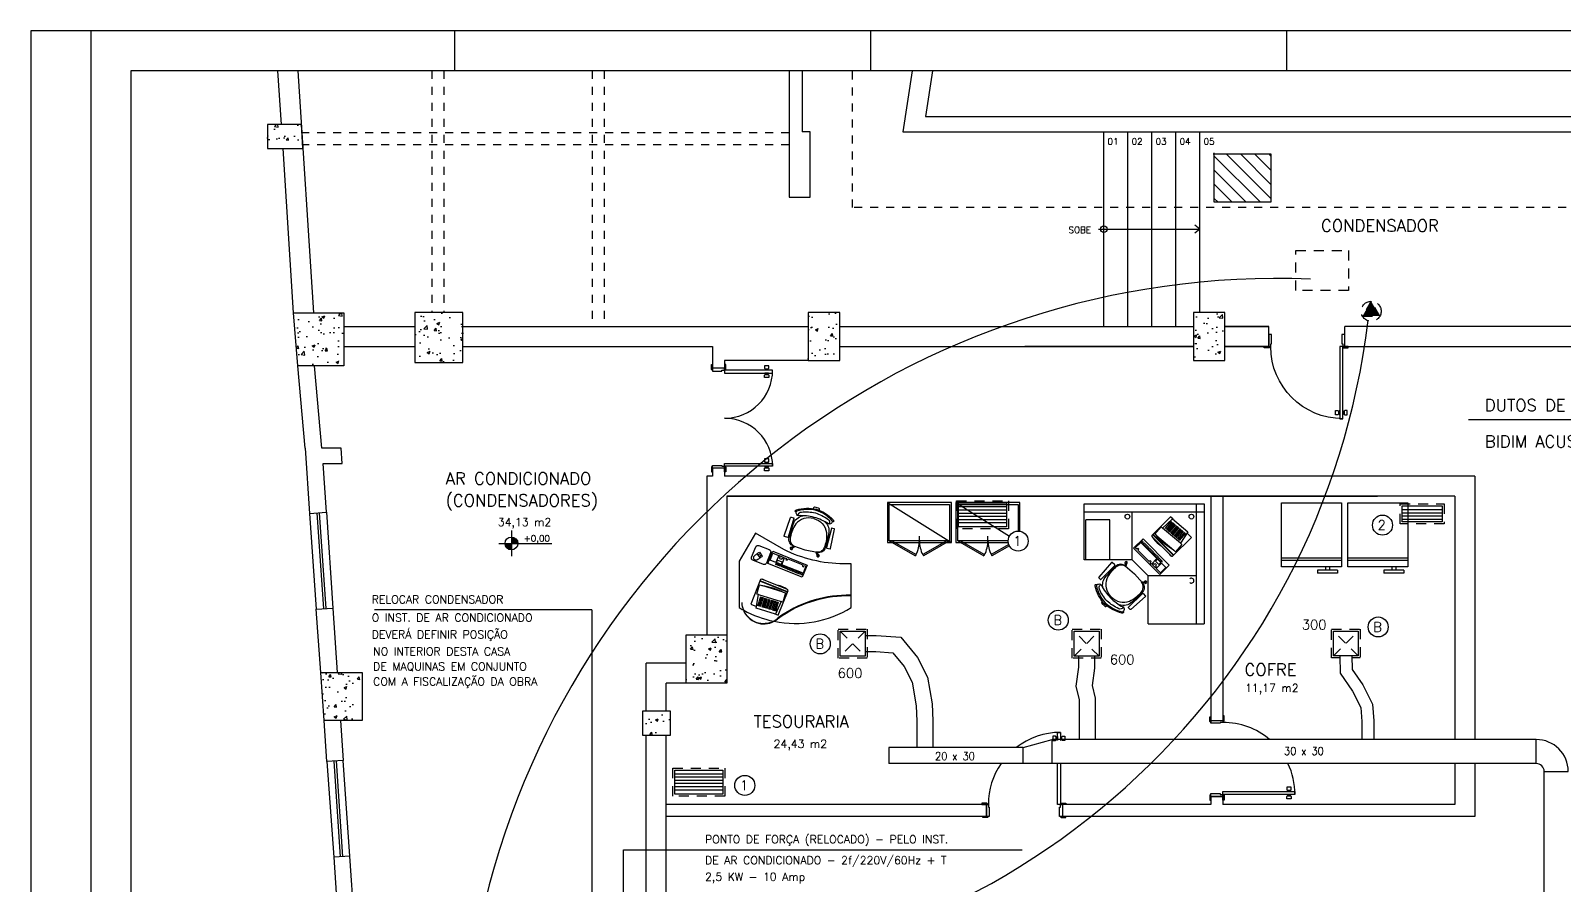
# Model space of a CAD drawing. Extents: x 372.3 to 443.5, y -41.5 to 0.6.
# Drawn here: x 372.33 to 391.5, y -10.09 to 0.59 of the extents above; entities that cross this region are included whole.
import ezdxf

# ---------------------------------------------------------------- set-up
doc = ezdxf.new("R2010")
doc.units = 0
doc.header["$MEASUREMENT"] = 0
doc.linetypes.add('HIDDEN2', pattern=[0.1875, 0.125, -0.0625])
doc.layers.get('0').update_dxf_attribs({"linetype": 'CONTINUOUS'})
for name, color, linetype in [('A1ALV50', 13, 'CONTINUOUS'), ('A1ALV70', 145, 'CONTINUOUS'), ('A1EQUIP', 4, 'CONTINUOUS'), ('A1MOBI', 253, 'CONTINUOUS'), ('A1PORTA', 40, 'CONTINUOUS'), ('A1PROJ20', 3, 'HIDDEN2'), ('A1VIDRO', 4, 'CONTINUOUS'), ('A1VISTA10', 10, 'CONTINUOUS'), ('A1VISTA20', 75, 'CONTINUOUS'), ('A2HACHU', 11, 'CONTINUOUS'), ('A2SIMBL', 30, 'CONTINUOUS'), ('A2TXT25', 4, 'CONTINUOUS'), ('A2TXT50', 13, 'CONTINUOUS'), ('AC-DIFUSORES', 2, 'CONTINUOUS'), ('AC-DUTOS', 14, 'CONTINUOUS'), ('AC-DUTOSMANTIDOS', 252, 'CONTINUOUS'), ('AC-EQUIPAMENTOS', 3, 'CONTINUOUS'), ('AC-TEXTO', 7, 'CONTINUOUS'), ('ACDUTOS', 14, 'CONTINUOUS'), ('S2MARGF', 4, 'CONTINUOUS'), ('S2MARGG', 9, 'CONTINUOUS')]:
    doc.layers.add(name, color=color, linetype=linetype)
doc.styles.add('ROMANS', font='ROMANS.SHX')
doc.styles.add('RSA02', font='romans', dxfattribs={"height": 0.1, "bigfont": 'acen'})
doc.styles.add('SIMPLEX-08', font='simplex.shx', dxfattribs={"height": 0.08})
doc.styles.add('SIMPLEX-10', font='simplex.shx', dxfattribs={"height": 0.1})
doc.styles.add('SIMPLEX-15', font='simplex.shx', dxfattribs={"height": 0.15})
pattern_1 = [(50, (387.43742, -23.28168), (0.35863, -0.031376), [0.0375, -0.4125]), (355, (387.43742, -23.28168), (-0.0693757, 0.376096), [0.03, -0.33]), (100.4514, (387.4673, -23.2843), (0.2892547, 0.34472), [0.03187, -0.350571]), (46.1842, (387.4374, -23.1817), (0.5336205, -0.0827595), [0.05625, -0.61875]), (96.6356, (387.4819, -23.1886), (0.467331, 0.487059), [0.047805, -0.525856]), (351.1842, (387.4374, -23.1817), (0.467331, 0.487059), [0.045, -0.495]), (21, (387.48742, -23.20668), (0.2984535, -0.2013094), [0.0375, -0.4125]), (326, (387.48742, -23.20668), (0.1216577, 0.362575), [0.03, -0.33]), (71.4514, (387.5123, -23.22346), (0.4201113, 0.1612652), [0.03187, -0.350571]), (37.5, (387.43742, -23.28168), (0.0060799, 0.1664469), [0, -0.326, 0, -0.335, 0, -0.33125]), (7.5, (387.43742, -23.28168), (0.1315348, 0.1972059), [0, -0.191, 0, -0.3185, 0, -0.12625]), (327.5, (387.32592, -23.28168), (0.2669112, -0.01127744), [0, -0.125, 0, -0.39, 0, -0.5175]), (317.5, (387.27592, -23.28168), (0.291593, 0.0500525), [0, -0.1625, 0, -0.259, 0, -0.3675])]

# ---------------------------------------------------------------- blocks, each defined once
blk = doc.blocks.new('COFRE')
for p, q in [((-0.8, 0.75), (-0.8, 0)), ((0, 0.75), (-0.8, 0.75)), ((0, 0), (0, 0.75)), ((-0.8, 0), (0, 0))]:
    blk.add_line(p, q)
at = {"layer": 'A1VISTA10'}
for p, q in [((-0.88, 0.7), (-0.88, 0.45)), ((-0.84, 0.7), (-0.88, 0.7)), ((-0.84, 0.7), (-0.84, 0.45)), ((-0.8, 0.6), (-0.84, 0.6)), ((-0.72, 0.75), (-0.72, 0)), ((-0.69, 0.75), (-0.69, 0)), ((-0.84, 0.45), (-0.88, 0.45)), ((-0.8, 0.55), (-0.84, 0.55))]:
    blk.add_line(p, q, dxfattribs=at)
blk = doc.blocks.new('PORTA-90-SEM-ALIZAR')
for points in [[(0, 0), (-0.035, 0), (-0.035, 0.9), (0, 0.9)], [(-0.925, 0), (-0.9, 0), (-0.9, -0.035), (-0.89, -0.035), (-0.89, -0.15), (-0.925, -0.15)], [(-0.01, -0.15), (-0.01, -0.035), (0, -0.035), (0, 0), (0.025, 0), (0.025, -0.15)]]:
    blk.add_lwpolyline(points, close=True)
at = {"layer": 'A1VISTA10'}
for points in [[(-0.064, 0.798, 0.414214), (-0.053, 0.809), (-0.053, 0.842, 0.414214), (-0.064, 0.853), (-0.092, 0.853), (-0.092, 0.798)], [(-0.035, 0.849), (-0.035, 0.802), (-0.039, 0.802, -0.414214), (-0.044, 0.807), (-0.044, 0.844, -0.414214), (-0.039, 0.849)], [(0, 0.849), (0, 0.802), (0.004, 0.802, 0.414214), (0.009, 0.807), (0.009, 0.844, 0.414214), (0.004, 0.849)], [(0.029, 0.798, -0.414214), (0.018, 0.809), (0.018, 0.842, -0.414214), (0.029, 0.853), (0.057, 0.853), (0.057, 0.798)], [(-0.98, 0.015), (-0.98, 0), (-0.91, 0, 0.414214), (-0.925, 0.015)], [(0, 0, -0.414214), (0.015, 0.015), (0.07, 0.015), (0.07, 0)]]:
    blk.add_lwpolyline(points, format="xyb", close=True, dxfattribs=at)
for points in [[(-0.053, 0.833), (-0.044, 0.833), (-0.044, 0.818), (-0.053, 0.818)], [(0.018, 0.833), (0.009, 0.833), (0.009, 0.818), (0.018, 0.818)]]:
    blk.add_lwpolyline(points, close=True, dxfattribs=at)
blk.add_arc((0, 0), 0.9, 90, 180, dxfattribs=at)
blk = doc.blocks.new('PORTA-MADEIRA-120')
for points in [[(-0.6, 0), (-0.565, 0), (-0.565, 0.6), (-0.6, 0.6)], [(0.6, 0), (0.565, 0), (0.565, 0.6), (0.6, 0.6)], [(-0.59, -0.15), (-0.59, -0.035), (-0.6, -0.035), (-0.6, 0), (-0.625, 0), (-0.625, -0.15)], [(0.59, -0.15), (0.59, -0.035), (0.6, -0.035), (0.6, 0), (0.625, 0), (0.625, -0.15)]]:
    blk.add_lwpolyline(points, close=True)
at = {"layer": 'A1VISTA10'}
for points in [[(-0.629, 0.498, 0.414214), (-0.618, 0.509), (-0.618, 0.542, 0.414214), (-0.629, 0.553), (-0.657, 0.553), (-0.657, 0.498)], [(-0.6, 0.549), (-0.6, 0.502), (-0.604, 0.502, -0.414214), (-0.609, 0.507), (-0.609, 0.544, -0.414214), (-0.604, 0.549)], [(-0.565, 0.549), (-0.565, 0.502), (-0.561, 0.502, 0.414214), (-0.556, 0.507), (-0.556, 0.544, 0.414214), (-0.561, 0.549)], [(-0.536, 0.498, -0.414214), (-0.547, 0.509), (-0.547, 0.542, -0.414214), (-0.536, 0.553), (-0.508, 0.553), (-0.508, 0.498)], [(0.536, 0.498, 0.414214), (0.547, 0.509), (0.547, 0.542, 0.414214), (0.536, 0.553), (0.508, 0.553), (0.508, 0.498)], [(0.565, 0.549), (0.565, 0.502), (0.561, 0.502, -0.414214), (0.556, 0.507), (0.556, 0.544, -0.414214), (0.561, 0.549)], [(0.6, 0.549), (0.6, 0.502), (0.604, 0.502, 0.414214), (0.609, 0.507), (0.609, 0.544, 0.414214), (0.604, 0.549)], [(0.629, 0.498, -0.414214), (0.618, 0.509), (0.618, 0.542, -0.414214), (0.629, 0.553), (0.657, 0.553), (0.657, 0.498)], [(-0.6, 0, 0.414214), (-0.615, 0.015), (-0.67, 0.015), (-0.67, 0)], [(0.6, 0, -0.414214), (0.615, 0.015), (0.67, 0.015), (0.67, 0)], [(-0.6, -0.15, -0.414214), (-0.615, -0.165), (-0.67, -0.165), (-0.67, -0.15)], [(0.6, -0.15, 0.414214), (0.615, -0.165), (0.67, -0.165), (0.67, -0.15)]]:
    blk.add_lwpolyline(points, format="xyb", close=True, dxfattribs=at)
for points in [[(-0.618, 0.533), (-0.609, 0.533), (-0.609, 0.518), (-0.618, 0.518)], [(-0.547, 0.533), (-0.556, 0.533), (-0.556, 0.518), (-0.547, 0.518)], [(0.547, 0.533), (0.556, 0.533), (0.556, 0.518), (0.547, 0.518)], [(0.618, 0.533), (0.609, 0.533), (0.609, 0.518), (0.618, 0.518)]]:
    blk.add_lwpolyline(points, close=True, dxfattribs=at)
for centre, start, end in [((-0.6, 0), 0, 90), ((0.6, 0), 90, 180)]:
    blk.add_arc(centre, 0.6, start, end, dxfattribs=at)
blk = doc.blocks.new('DIF12X12_2004')
at = {"layer": 'AC-DIFUSORES', "color": 253, "linetype": 'HIDDEN2'}
blk.add_lwpolyline([(-0.15, 0.15), (0.211, 0.15), (0.211, -0.211), (-0.15, -0.211)], close=True, dxfattribs=at)
for points in [[(0.186, 0.125), (-0.125, -0.186)], [(-0.125, 0.125), (0.186, -0.186)]]:
    blk.add_lwpolyline(points, dxfattribs=at)
at = {"layer": 'AC-DIFUSORES'}
blk.add_lwpolyline([(-0.125, 0.125), (0.186, 0.125), (0.186, -0.186), (-0.125, -0.186)], close=True, dxfattribs=at)

msp = doc.modelspace()

# ---------------------------------------------------------------- hatches: boundary and pattern name
at = {"layer": 'A2HACHU'}
h = msp.add_hatch(dxfattribs=at)
h.set_pattern_fill('AR-CONC,_O', color=256, scale=0.05, double=1)
h.set_pattern_definition(pattern_1)
h.paths.add_polyline_path([(375.289, -0.585), (375.289, -0.886), (375.731, -0.886), (375.714, -0.585)])
h = msp.add_hatch(dxfattribs=at)
h.set_pattern_fill('AR-CONC,_O', color=256, scale=0.05, double=1)
h.set_pattern_definition(pattern_1)
h.paths.add_polyline_path([(375.671, -3.6), (376.244, -3.6), (376.244, -2.937), (375.616, -2.937)])
h = msp.add_hatch(dxfattribs=at)
h.set_pattern_fill('AR-CONC,_O', color=256, scale=0.05, double=1)
h.set_pattern_definition(pattern_1)
h.paths.add_polyline_path([(377.134, -3.56), (377.734, -3.56), (377.734, -2.935), (377.134, -2.935)])
h = msp.add_hatch(dxfattribs=at)
h.set_pattern_fill('AR-CONC,_O', color=256, scale=0.05, double=1)
h.set_pattern_definition(pattern_1)
h.paths.add_polyline_path([(382.444, -2.935), (382.047, -2.935), (382.047, -3.531), (382.444, -3.531)])
h = msp.add_hatch(dxfattribs=at)
h.set_pattern_fill('AR-CONC,_O', color=256, scale=0.05, double=1)
h.set_pattern_definition(pattern_1)
h.paths.add_polyline_path([(386.864, -3.535), (387.254, -3.535), (387.254, -2.935), (386.864, -2.935)])
h = msp.add_hatch(dxfattribs=at)
h.set_pattern_fill('AR-CONC,_O', color=256, scale=0.05, double=1)
h.set_pattern_definition(pattern_1)
h.paths.add_polyline_path([(381.032, -7.563), (381.032, -6.963), (380.525, -6.963), (380.525, -7.563)])
h = msp.add_hatch(dxfattribs=at)
h.set_pattern_fill('AR-CONC,_O', color=256, scale=0.05, double=1)
h.set_pattern_definition(pattern_1)
h.paths.add_polyline_path([(376.476, -7.43), (375.956, -7.43), (375.998, -8.03), (376.476, -8.03)])
h = msp.add_hatch(dxfattribs=at)
h.set_pattern_fill('AR-CONC,_O', color=256, scale=0.05, double=1)
h.set_pattern_definition(pattern_1)
h.paths.add_polyline_path([(379.977, -8.213), (380.327, -8.213), (380.327, -7.913), (379.977, -7.913)])
at = {"layer": 'AC-TEXTO', "ltscale": 0.2}
h = msp.add_hatch(dxfattribs=at)
h.set_pattern_fill('ANSI31', color=256, angle=90, style=0)
h.set_pattern_definition([(135, (371.33096, -42.4618), (-0.08838835, -0.08838835), [])])
h.paths.add_polyline_path([(387.832, -0.952), (387.123, -0.952), (387.123, -1.556), (387.832, -1.556)])
at = {"layer": 'AC-TEXTO', "linetype": 'HIDDEN2'}
msp.add_hatch(color=252, dxfattribs=at).paths.add_polyline_path([(388.976, -2.978), (389.192, -2.978), (389.084, -2.793)])

# ---------------------------------------------------------------- linework, layer by layer
at = {"layer": 'A1ALV50', "ltscale": 0.2}
for p, q in [((375.465, -0.585), (375.422, 0.088)), ((375.67, 0.088), (375.866, -2.937)), ((381.811, 0.088), (381.811, -1.494)), ((381.972, 0.088), (381.972, -0.675)), ((383.349, 0.088), (383.232, -0.675)), ((383.601, 0.088), (383.514, -0.485)), ((383.514, -0.485), (430.502, -0.485)), ((382.072, -0.675), (381.972, -0.675)), ((382.072, -1.494), (382.072, -0.675)), ((383.232, -0.675), (420.693, -0.675)), ((375.616, -2.937), (375.485, -0.886)), ((381.811, -1.494), (382.072, -1.494)), ((376.244, -3.11), (377.134, -3.11)), ((377.734, -3.11), (382.044, -3.11)), ((382.444, -3.11), (386.864, -3.11)), ((384.755, -3.11), (386.864, -3.11)), ((387.254, -3.11), (387.804, -3.11)), ((387.804, -3.36), (387.804, -3.11)), ((391.802, -3.11), (388.754, -3.11)), ((388.754, -3.36), (388.754, -3.11)), ((376.244, -3.36), (377.134, -3.36)), ((377.734, -3.36), (380.854, -3.36)), ((380.854, -3.36), (380.854, -3.63)), ((382.444, -3.36), (386.864, -3.36)), ((386.864, -3.36), (384.755, -3.36)), ((387.804, -3.36), (387.254, -3.36)), ((388.754, -3.36), (391.802, -3.36)), ((375.76, -4.63), (375.671, -3.6)), ((375.969, -4.63), (375.879, -3.6)), ((381.004, -3.63), (380.854, -3.63)), ((382.047, -3.531), (381.004, -3.531)), ((381.004, -3.531), (381.004, -3.63)), ((375.76, -4.63), (375.817, -5.445)), ((376.21, -4.63), (375.969, -4.63)), ((376.223, -4.82), (376.21, -4.63)), ((376.028, -5.43), (375.985, -4.82)), ((375.985, -4.82), (376.223, -4.82)), ((380.782, -4.98), (380.782, -6.963)), ((380.854, -4.98), (380.782, -4.98)), ((381.004, -4.88), (380.854, -4.88)), ((380.854, -4.88), (380.854, -4.98)), ((381.004, -4.88), (381.004, -4.98)), ((390.382, -4.98), (381.004, -4.98)), ((390.382, -4.98), (390.382, -8.269)), ((381.032, -5.23), (389.162, -5.23)), ((381.032, -5.23), (381.032, -6.963)), ((389.162, -5.23), (381.032, -5.23)), ((390.132, -5.23), (381.032, -5.23)), ((387.082, -5.23), (387.082, -6.99)), ((387.232, -5.23), (387.232, -6.995)), ((390.132, -5.23), (390.132, -8.269)), ((375.817, -5.445), (376.028, -5.43)), ((375.901, -6.642), (376.109, -6.628)), ((375.956, -7.43), (375.901, -6.642)), ((376.109, -6.628), (376.163, -7.43)), ((387.082, -6.99), (387.082, -8.03)), ((387.232, -6.995), (387.232, -8.03)), ((380.025, -7.913), (380.025, -7.313)), ((380.525, -7.313), (380.025, -7.313)), ((380.275, -7.913), (380.275, -7.563)), ((380.525, -7.563), (380.275, -7.563)), ((376.034, -8.544), (375.998, -8.03)), ((376.204, -8.03), (376.238, -8.53)), ((387.082, -8.03), (387.232, -8.03)), ((380.025, -11.223), (380.025, -8.213)), ((380.275, -11.53), (380.275, -8.213)), ((376.238, -8.53), (376.034, -8.544)), ((390.132, -8.569), (390.132, -9.08)), ((390.382, -8.569), (390.382, -9.23)), ((387.082, -8.98), (387.082, -9.08)), ((387.082, -8.98), (387.232, -8.98)), ((387.232, -8.98), (387.232, -9.08)), ((384.275, -9.08), (380.275, -9.08)), ((384.275, -9.08), (384.275, -9.23)), ((385.225, -9.08), (385.225, -9.23)), ((386.816, -9.08), (385.225, -9.08)), ((387.082, -9.08), (386.816, -9.08)), ((390.132, -9.08), (387.232, -9.08)), ((384.275, -9.23), (380.275, -9.23)), ((386.816, -9.23), (385.225, -9.23)), ((390.382, -9.23), (386.816, -9.23)), ((376.322, -9.727), (376.118, -9.741)), ((376.118, -9.741), (376.335, -12.83)), ((376.443, -11.53), (376.32, -9.727))]:
    msp.add_line(p, q, dxfattribs=at)
msp.add_lwpolyline([(387.254, -3.36), (387.804, -3.36), (387.804, -3.11), (387.254, -3.11)], dxfattribs=at)
at = {"layer": 'A1ALV70'}
for points in [[(375.289, -0.886), (375.731, -0.886), (375.714, -0.585), (375.289, -0.585)], [(376.244, -3.6), (375.671, -3.6), (375.616, -2.937), (376.244, -2.937)], [(377.734, -2.935), (377.134, -2.935), (377.134, -3.56), (377.734, -3.56)], [(382.444, -2.935), (382.047, -2.935), (382.047, -3.531), (382.444, -3.531)], [(387.254, -2.935), (386.864, -2.935), (386.864, -3.535), (387.254, -3.535)], [(381.032, -7.563), (380.525, -7.563), (380.525, -6.963), (381.032, -6.963)], [(375.998, -8.03), (375.956, -7.43), (376.476, -7.43), (376.476, -8.03)], [(379.977, -8.213), (380.327, -8.213), (380.327, -7.913), (379.977, -7.913)]]:
    msp.add_lwpolyline(points, close=True, dxfattribs=at)
at = {"layer": 'A1MOBI'}
for p, q in [((383.038, -5.309), (383.838, -5.809)), ((383.895, -5.309), (384.565, -5.728)), ((385.498, -5.324), (386.998, -5.324)), ((385.498, -6.024), (385.498, -5.324)), ((386.898, -5.324), (386.898, -6.824)), ((386.998, -5.324), (386.998, -6.824)), ((385.498, -5.424), (386.998, -5.424)), ((385.818, -5.524), (385.518, -5.524)), ((385.518, -6.024), (385.518, -5.524)), ((385.818, -6.024), (385.818, -5.524)), ((386.098, -6.024), (386.098, -5.424)), ((386.511, -5.633), (386.59, -5.54)), ((386.525, -5.645), (386.603, -5.552)), ((381.836, -5.665), (381.822, -5.661)), ((381.846, -5.634), (381.831, -5.63)), ((383.438, -5.809), (383.438, -5.729)), ((384.295, -5.809), (384.295, -5.729)), ((386.353, -5.708), (386.614, -5.969)), ((386.356, -5.704), (386.617, -5.965)), ((386.539, -5.657), (386.617, -5.563)), ((386.553, -5.668), (386.631, -5.575)), ((386.566, -5.68), (386.645, -5.586)), ((386.58, -5.691), (386.659, -5.598)), ((386.594, -5.703), (386.672, -5.609)), ((386.607, -5.714), (386.686, -5.621)), ((386.621, -5.726), (386.7, -5.632)), ((386.635, -5.737), (386.713, -5.644)), ((386.649, -5.749), (386.727, -5.655)), ((386.663, -5.76), (386.741, -5.667)), ((386.676, -5.772), (386.755, -5.679)), ((386.69, -5.784), (386.769, -5.69)), ((381.843, -5.866), (381.824, -5.88)), ((381.854, -5.882), (381.835, -5.895)), ((382.282, -5.786), (382.297, -5.79)), ((382.29, -5.755), (382.305, -5.759)), ((383.062, -5.785), (383.388, -5.973)), ((383.094, -5.785), (383.396, -5.959)), ((383.782, -5.785), (383.48, -5.959)), ((383.814, -5.785), (383.488, -5.973)), ((383.919, -5.785), (384.244, -5.973)), ((383.951, -5.785), (384.252, -5.959)), ((384.556, -5.833), (384.337, -5.959)), ((384.563, -5.847), (384.345, -5.973)), ((381.45, -5.998), (381.412, -5.946)), ((381.425, -5.963), (381.452, -5.944)), ((381.437, -5.981), (381.464, -5.961)), ((382.157, -5.964), (382.167, -5.985)), ((382.174, -5.956), (382.184, -5.978)), ((383.396, -5.959), (383.388, -5.973)), ((383.48, -5.959), (383.488, -5.973)), ((384.252, -5.959), (384.244, -5.973)), ((384.337, -5.959), (384.345, -5.973)), ((386.098, -6.024), (385.498, -6.024)), ((386.011, -6.07), (386.013, -6.047)), ((386.03, -6.072), (386.032, -6.049)), ((386.298, -6.224), (386.098, -6.024)), ((381.789, -6.426), (381.446, -6.29)), ((381.791, -6.422), (381.448, -6.285)), ((385.811, -6.187), (385.8, -6.176)), ((385.833, -6.164), (385.822, -6.153)), ((386.251, -6.295), (386.275, -6.293)), ((386.253, -6.313), (386.276, -6.311)), ((386.298, -6.824), (386.298, -6.224)), ((386.816, -6.224), (386.298, -6.224)), ((386.898, -6.224), (386.816, -6.224)), ((381.451, -6.485), (381.416, -6.602)), ((381.468, -6.491), (381.433, -6.607)), ((381.486, -6.496), (381.45, -6.613)), ((381.503, -6.501), (381.468, -6.618)), ((381.52, -6.506), (381.485, -6.623)), ((381.537, -6.511), (381.502, -6.628)), ((381.555, -6.517), (381.519, -6.633)), ((386.135, -6.513), (386.146, -6.524)), ((386.159, -6.492), (386.169, -6.502)), ((381.571, -6.522), (381.536, -6.638)), ((381.589, -6.527), (381.553, -6.644)), ((381.606, -6.532), (381.571, -6.649)), ((381.623, -6.537), (381.588, -6.654)), ((381.64, -6.542), (381.605, -6.659)), ((381.658, -6.548), (381.622, -6.664)), ((381.675, -6.553), (381.64, -6.67)), ((386.298, -6.824), (386.816, -6.824)), ((386.816, -6.824), (386.898, -6.824)), ((386.898, -6.824), (386.998, -6.824))]:
    msp.add_line(p, q, dxfattribs=at)
for points in [[(382.188, -5.403), (382.189, -5.399, 0.414214), (382.179, -5.38), (382.132, -5.367, 0.414214), (382.113, -5.378), (382.112, -5.382)], [(382.255, -5.547, -0.290935), (382.303, -5.702), (382.263, -5.869, -0.412043), (382.16, -5.933), (382.011, -5.904), (381.867, -5.853, -0.412043), (381.811, -5.746), (381.862, -5.582, -0.290935), (381.981, -5.473)], [(382.118, -5.509, 0.299563), (381.892, -5.576, 0.095783), (381.826, -5.737, 0.39882), (381.881, -5.856)], [(382.351, -5.544, 0.054815), (382.351, -5.541, 0.122717), (382.348, -5.535, 0.130999), (382.146, -5.406, 0.130999), (381.907, -5.415, 0.122717), (381.902, -5.419, 0.054815), (381.9, -5.421)], [(381.922, -5.467, -0.405482), (381.963, -5.427, -0.077014), (382.138, -5.437, -0.077014), (382.294, -5.517, -0.405482), (382.309, -5.572)], [(382.118, -5.509, -0.297383), (382.278, -5.682, -0.101827), (382.255, -5.854, -0.39882), (382.147, -5.929)], [(381.623, -6.792, 0.189731), (382.587, -6.621), (382.587, -6.073), (382.492, -6.073, -0.115714), (381.743, -5.896), (381.388, -5.691), (381.187, -6.039), (381.187, -6.621, 0.010935), (381.238, -6.65, 0.010935)], [(381.884, -5.858), (381.862, -5.874), (381.861, -5.872, 0.447214), (381.855, -5.863), (381.853, -5.861), (381.866, -5.852)], [(382.143, -5.929), (382.154, -5.953), (382.156, -5.953, -0.447214), (382.166, -5.948), (382.168, -5.947), (382.161, -5.933)], [(385.737, -6.384, -0.290935), (385.773, -6.227), (385.891, -6.102, -0.412043), (386.011, -6.098), (386.127, -6.197), (386.225, -6.313, -0.412043), (386.221, -6.433), (386.095, -6.551, -0.290935), (385.937, -6.586)], [(385.836, -6.486, -0.297383), (385.784, -6.257, -0.101827), (385.89, -6.119, -0.39882), (386.021, -6.108)], [(386.024, -6.11), (386.027, -6.083), (386.025, -6.083, -0.447214), (386.014, -6.082), (386.012, -6.081), (386.01, -6.097)], [(385.836, -6.486, 0.299563), (386.066, -6.54, 0.095783), (386.204, -6.435, 0.39882), (386.215, -6.303)], [(386.213, -6.3), (386.241, -6.298), (386.241, -6.3, 0.447214), (386.242, -6.311), (386.242, -6.313), (386.226, -6.314)], [(385.652, -6.34, 0.054815), (385.651, -6.342, 0.122717), (385.65, -6.349, 0.130999), (385.761, -6.561, 0.130999), (385.973, -6.673, 0.122717), (385.979, -6.672, 0.054815), (385.981, -6.671)], [(385.985, -6.62, -0.405482), (385.93, -6.634, -0.077014), (385.784, -6.539, -0.077014), (385.688, -6.392, -0.405482), (385.703, -6.336)], [(381.242, -6.653, 0.075445), (381.619, -6.791)], [(385.723, -6.543), (385.72, -6.546, 0.414214), (385.72, -6.568), (385.754, -6.602, 0.414214), (385.775, -6.602), (385.779, -6.599)]]:
    msp.add_lwpolyline(points, format="xyb", dxfattribs=at)
for points in [[(383.038, -5.809), (383.838, -5.809), (383.838, -5.309), (383.038, -5.309)], [(383.814, -5.785), (383.062, -5.785), (383.062, -5.333), (383.814, -5.333)], [(381.544, -6.07), (381.605, -5.917), (382.036, -6.089), (381.975, -6.242)], [(381.68, -5.968), (381.645, -6.056), (381.572, -6.027), (381.607, -5.939)], [(386.561, -6.091), (386.444, -6.208), (386.116, -5.88), (386.233, -5.763)], [(386.167, -5.903), (386.179, -5.891), (386.167, -5.879), (386.155, -5.891), (386.137, -5.873), (386.204, -5.806), (386.407, -6.009), (386.34, -6.076), (386.323, -6.058), (386.335, -6.046), (386.323, -6.034), (386.311, -6.046)], [(386.222, -5.812), (386.21, -5.8), (386.222, -5.788), (386.234, -5.8)], [(386.234, -5.824), (386.246, -5.812), (386.301, -5.867), (386.289, -5.879)], [(386.296, -5.886), (386.308, -5.874), (386.363, -5.929), (386.351, -5.941)], [(386.358, -5.948), (386.37, -5.936), (386.425, -5.991), (386.413, -6.003)], [(381.706, -6.089), (381.7, -6.105), (381.644, -6.083), (381.65, -6.067)], [(381.722, -6.05), (381.709, -6.082), (381.653, -6.059), (381.666, -6.028)], [(381.744, -5.993), (381.737, -6.011), (381.719, -6.004), (381.713, -6.019), (381.693, -6.012), (381.7, -5.996), (381.682, -5.989), (381.689, -5.971)], [(381.787, -6.121), (381.781, -6.137), (381.709, -6.108), (381.715, -6.093)], [(381.981, -6.088), (381.974, -6.103), (381.99, -6.11), (381.997, -6.094), (382.02, -6.103), (381.985, -6.191), (381.718, -6.085), (381.753, -5.997), (381.776, -6.006), (381.77, -6.022), (381.786, -6.028), (381.792, -6.012)], [(381.869, -6.154), (381.862, -6.17), (381.79, -6.141), (381.796, -6.125)], [(386.347, -6.083), (386.36, -6.069), (386.374, -6.083), (386.386, -6.071), (386.401, -6.086), (386.389, -6.098), (386.403, -6.112), (386.389, -6.125)], [(386.39, -6.039), (386.414, -6.015), (386.457, -6.058), (386.432, -6.082)], [(386.396, -6.132), (386.463, -6.065), (386.518, -6.12), (386.451, -6.187)], [(386.42, -6.01), (386.432, -5.998), (386.474, -6.04), (386.462, -6.052)], [(381.95, -6.186), (381.944, -6.202), (381.871, -6.173), (381.878, -6.157)], [(381.966, -6.193), (381.982, -6.199), (381.975, -6.215), (381.959, -6.208)]]:
    msp.add_lwpolyline(points, close=True, dxfattribs=at)
for points in [[(384.695, -5.666), (384.695, -5.309), (383.895, -5.309), (383.895, -5.809), (384.55, -5.809)], [(384.548, -5.785), (383.919, -5.785), (383.919, -5.333), (384.671, -5.333), (384.671, -5.664)], [(386.608, -5.517), (386.576, -5.485), (386.342, -5.719), (386.342, -5.733), (386.589, -5.98), (386.603, -5.98), (386.837, -5.746), (386.783, -5.692)], [(386.404, -5.725), (386.618, -5.904)], [(386.701, -5.817), (386.476, -5.628)], [(386.565, -5.956), (386.562, -5.959), (386.58, -5.977), (386.583, -5.974)], [(381.631, -6.698), (381.674, -6.715), (381.797, -6.408), (381.791, -6.395), (381.467, -6.265), (381.454, -6.271), (381.331, -6.578), (381.402, -6.606)], [(381.498, -6.278), (381.5, -6.274), (381.476, -6.264), (381.474, -6.268)], [(381.428, -6.459), (381.709, -6.544)], [(381.737, -6.426), (381.47, -6.346)]]:
    msp.add_lwpolyline(points, dxfattribs=at)
for points in [[(381.752, -5.732, -0.414214), (381.748, -5.725), (381.829, -5.493, -0.414214), (381.835, -5.489), (381.863, -5.497, -0.414214), (381.867, -5.503), (381.8, -5.739, -0.414214), (381.793, -5.743)], [(382.151, -5.391, -0.132145), (382.361, -5.525, -0.124165), (382.367, -5.538, -1.038498), (382.351, -5.544, -0.208847), (382.328, -5.574, -0.264841), (382.301, -5.574, 0.070376), (382.123, -5.493, 0.070376), (381.928, -5.472, -0.264841), (381.905, -5.459, -0.208847), (381.9, -5.421, -1.038498), (381.89, -5.408, -0.124165), (381.901, -5.4, -0.132145)], [(386.618, -5.904, -0.09377), (386.404, -5.725), (386.381, -5.705), (386.458, -5.613), (386.476, -5.628), (386.601, -5.511), (386.795, -5.674), (386.701, -5.817), (386.719, -5.831), (386.641, -5.924)], [(382.322, -5.887, 0.414214), (382.328, -5.883), (382.376, -5.642, 0.414214), (382.372, -5.636), (382.344, -5.628, 0.414214), (382.338, -5.632), (382.276, -5.869, 0.414214), (382.28, -5.876)], [(381.488, -6.082), (381.358, -6.03, -0.414214), (381.341, -5.991), (381.393, -5.861, -0.414214), (381.432, -5.845), (381.562, -5.896, -0.414214), (381.579, -5.935), (381.527, -6.065, -0.414214)], [(381.407, -6.026, -0.092672), (381.394, -6.028, -0.102508), (381.381, -6.024, -0.109899), (381.371, -6.015, -0.109899), (381.366, -6.004, -0.102508), (381.367, -5.99, -0.092672), (381.372, -5.978, -0.027602), (381.408, -5.948, -0.021345), (381.438, -5.929, -0.074902), (381.475, -5.979, -0.021345), (381.446, -6.001, -0.027602)], [(385.849, -6.057, 0.414214), (385.841, -6.057), (385.68, -6.242, 0.414214), (385.68, -6.25), (385.7, -6.27, 0.414214), (385.707, -6.27), (385.879, -6.095, 0.414214), (385.879, -6.088)], [(385.749, -6.572, -0.132145), (385.634, -6.351, -0.124165), (385.636, -6.337, -1.038498), (385.652, -6.34, -0.208847), (385.688, -6.325, -0.264841), (385.711, -6.338, 0.070376), (385.825, -6.498, 0.070376), (385.983, -6.613, -0.264841), (385.997, -6.636, -0.208847), (385.981, -6.671, -1.038498), (385.985, -6.687, -0.124165), (385.97, -6.689, -0.132145)], [(381.47, -6.346, -0.09377), (381.737, -6.426), (381.766, -6.435), (381.732, -6.551), (381.709, -6.544), (381.641, -6.701), (381.398, -6.628), (381.428, -6.459), (381.406, -6.453), (381.441, -6.337)], [(381.673, -6.747), (381.665, -6.754), (381.669, -6.758), (381.677, -6.751, -0.152369), (382.522, -6.471), (382.587, -6.471), (382.587, -6.371), (382.582, -6.371), (382.582, -6.466), (382.522, -6.466, 0.152418)], [(386.265, -6.476, -0.414214), (386.265, -6.483), (386.079, -6.644, -0.414214), (386.072, -6.644), (386.052, -6.624, -0.414214), (386.052, -6.616), (386.227, -6.445, -0.414214), (386.235, -6.445)], [(381.623, -6.792, 0.061905), (381.679, -6.753), (381.677, -6.751, -0.065281), (381.619, -6.791, -0.440786), (381.242, -6.653, -0.087098), (381.222, -6.561), (381.219, -6.561, 0.083712), (381.238, -6.65, 0.448839)]]:
    msp.add_lwpolyline(points, format="xyb", close=True, dxfattribs=at)
for centre, radius in [((386.038, -5.484), 0.03), ((386.838, -5.484), 0.03), ((381.854, -5.87), 0.005), ((382.163, -5.954), 0.005), ((386.02, -6.078), 0.005), ((386.245, -6.305), 0.005)]:
    msp.add_circle(centre, radius, dxfattribs=at)
for centre, radius, start, end in [((386.727, -5.464), 0.47, 214.8843, 235.1157), ((381.839, -5.881), 0.015, 47.4809, 23.3012), ((383.059, -5.785), 0.379, 332.6479, 0), ((383.817, -5.785), 0.379, 180, 207.3521), ((383.916, -5.785), 0.379, 332.6479, 0), ((384.674, -5.785), 0.379, 180, 207.3521), ((382.171, -5.971), 0.015, 126.2284, 102.0487), ((386.022, -6.06), 0.015, 276.3132, 252.1335), ((386.264, -6.303), 0.015, 197.5657, 173.386), ((386.838, -6.284), 0.03, 223.2875, 136.7125), ((381.543, -6.794), 0.47, 58.1403, 78.3716)]:
    msp.add_arc(centre, radius, start, end, dxfattribs=at)
at = {"layer": 'A1PORTA'}
for points in [[(387.232, -8.03), (387.232, -8.055), (387.197, -8.055), (387.197, -8.065), (387.082, -8.065), (387.082, -8.03)], [(387.082, -8.945), (387.197, -8.945), (387.197, -8.955), (387.232, -8.955), (387.232, -8.98), (387.082, -8.98)], [(387.232, -8.955), (387.232, -8.92), (388.132, -8.92), (388.132, -8.955)], [(384.275, -9.08), (384.3, -9.08), (384.3, -9.115), (384.31, -9.115), (384.31, -9.23), (384.275, -9.23)], [(385.19, -9.23), (385.19, -9.115), (385.2, -9.115), (385.2, -9.08), (385.225, -9.08), (385.225, -9.23)]]:
    msp.add_lwpolyline(points, close=True, dxfattribs=at)
for points in [[(385.165, -8.269), (385.165, -8.18), (385.2, -8.18), (385.2, -8.269)], [(385.2, -8.569), (385.2, -9.08), (385.165, -9.08), (385.165, -8.569)]]:
    msp.add_lwpolyline(points, dxfattribs=at)
at = {"layer": 'A1PROJ20', "color": 7, "ltscale": 0.7}
for p, q in [((377.344, 0.088), (377.344, -2.934)), ((377.494, 0.088), (377.494, -2.934)), ((379.348, 0.088), (379.348, -3.11)), ((379.498, 0.088), (379.498, -3.11)), ((382.604, -1.623), (382.604, 0.088)), ((381.81, -0.69), (375.728, -0.69)), ((381.81, -0.84), (375.728, -0.84)), ((405.322, -1.623), (382.604, -1.623))]:
    msp.add_line(p, q, dxfattribs=at)
at = {"layer": 'A1VIDRO'}
for p, q in [((375.907, -5.438), (375.99, -6.635)), ((375.937, -5.436), (376.02, -6.633))]:
    msp.add_line(p, q, dxfattribs=at)
at = {"layer": 'A1VIDRO', "ltscale": 0.2}
for p, q in [((376.118, -8.538), (376.199, -9.736)), ((376.147, -8.536), (376.23, -9.733))]:
    msp.add_line(p, q, dxfattribs=at)
at = {"layer": 'A1VISTA10'}
for p, q in [((385.744, -3.11), (385.744, -0.675)), ((386.044, -3.11), (386.044, -0.675)), ((386.344, -3.11), (386.344, -0.675)), ((386.644, -3.11), (386.644, -0.675)), ((386.944, -2.935), (386.944, -0.675))]:
    msp.add_line(p, q, dxfattribs=at)
for points in [[(387.082, -8.055, -0.414214), (387.067, -8.04), (387.067, -7.985), (387.082, -7.985)], [(387.247, -7.975), (387.232, -7.975), (387.232, -8.045, 0.414214), (387.247, -8.03)], [(385.135, -8.282, 0.414214), (385.146, -8.271), (385.146, -8.238, 0.414214), (385.135, -8.227), (385.108, -8.227), (385.108, -8.282)], [(385.165, -8.231), (385.165, -8.278), (385.161, -8.278, -0.414214), (385.155, -8.273), (385.155, -8.236, -0.414214), (385.161, -8.231)], [(385.2, -8.231), (385.2, -8.278), (385.204, -8.278, 0.414214), (385.209, -8.273), (385.209, -8.236, 0.414214), (385.204, -8.231)], [(385.229, -8.282, -0.414214), (385.218, -8.271), (385.218, -8.238, -0.414214), (385.229, -8.227), (385.256, -8.227), (385.256, -8.282)], [(387.082, -8.955, 0.414214), (387.067, -8.97), (387.067, -9.025), (387.082, -9.025)], [(387.232, -8.955, -0.414214), (387.247, -8.97), (387.247, -9.025), (387.232, -9.025)], [(388.03, -8.89, 0.414214), (388.041, -8.901), (388.074, -8.901, 0.414214), (388.085, -8.89), (388.085, -8.863), (388.03, -8.863)], [(388.03, -8.984, -0.414214), (388.041, -8.973), (388.074, -8.973, -0.414214), (388.085, -8.984), (388.085, -9.012), (388.03, -9.012)], [(388.081, -8.92), (388.034, -8.92), (388.034, -8.916, -0.414214), (388.039, -8.91), (388.076, -8.91, -0.414214), (388.081, -8.916)], [(388.081, -8.955), (388.034, -8.955), (388.034, -8.959, 0.414214), (388.039, -8.964), (388.076, -8.964, 0.414214), (388.081, -8.959)], [(384.22, -9.065), (384.22, -9.08), (384.29, -9.08, 0.414214), (384.275, -9.065)], [(385.2, -9.08, -0.414214), (385.215, -9.065), (385.27, -9.065), (385.27, -9.08)], [(384.3, -9.23, -0.414214), (384.285, -9.245), (384.23, -9.245), (384.23, -9.23)], [(385.2, -9.23, 0.414214), (385.215, -9.245), (385.27, -9.245), (385.27, -9.23)]]:
    msp.add_lwpolyline(points, format="xyb", close=True, dxfattribs=at)
for points in [[(385.146, -8.246), (385.155, -8.246), (385.155, -8.262), (385.146, -8.262)], [(385.218, -8.246), (385.209, -8.246), (385.209, -8.262), (385.218, -8.262)], [(388.065, -8.901), (388.065, -8.91), (388.05, -8.91), (388.05, -8.901)], [(388.065, -8.973), (388.065, -8.964), (388.05, -8.964), (388.05, -8.973)]]:
    msp.add_lwpolyline(points, close=True, dxfattribs=at)
for centre, start, end in [((385.2, -9.08), 90, 127.8006), ((387.232, -8.955), 49.6737, 90), ((385.2, -9.08), 145.3942, 180), ((387.232, -8.955), 360, 25.4065)]:
    msp.add_arc(centre, 0.9, start, end, dxfattribs=at)
at = {"layer": 'A1VISTA20'}
for p, q in [((375.817, -5.444), (375.901, -6.642)), ((376.027, -5.43), (376.108, -6.627))]:
    msp.add_line(p, q, dxfattribs=at)
at = {"layer": 'A1VISTA20', "ltscale": 0.2}
for p, q in [((376.034, -8.544), (376.118, -9.741)), ((376.32, -9.727), (376.238, -8.53))]:
    msp.add_line(p, q, dxfattribs=at)
at = {"layer": 'A2SIMBL'}
for p, q in [((385.678, -1.892), (386.944, -1.892)), ((386.944, -1.892), (386.88, -1.843)), ((386.944, -1.892), (386.88, -1.941)), ((378.34, -5.659), (378.34, -5.979)), ((378.184, -5.819), (378.844, -5.819))]:
    msp.add_line(p, q, dxfattribs=at)
at = {"layer": 'A2SIMBL', "const_width": 0.08}
for points in [[(378.38, -5.819, 0.414214), (378.34, -5.779, 1)], [(378.3, -5.819, 0.414214), (378.34, -5.859, 1)]]:
    msp.add_lwpolyline(points, format="xyb", dxfattribs=at)
at = {"layer": 'A2SIMBL'}
for centre, radius in [((385.744, -1.892), 0.0406), ((378.34, -5.819), 0.08)]:
    msp.add_circle(centre, radius, dxfattribs=at)
at = {"layer": 'AC-DIFUSORES', "color": 253, "linetype": 'HIDDEN2'}
for points in [[(383.903, -5.287), (384.553, -5.287), (384.553, -5.637), (383.903, -5.637)], [(389.447, -5.325), (389.997, -5.325), (389.997, -5.575), (389.447, -5.575)], [(380.356, -8.625), (381.006, -8.625), (381.006, -8.975), (380.356, -8.975)]]:
    msp.add_lwpolyline(points, close=True, dxfattribs=at)
at = {"layer": 'AC-DIFUSORES'}
for points in [[(383.928, -5.312), (384.528, -5.312), (384.528, -5.612), (383.928, -5.612)], [(389.472, -5.35), (389.972, -5.35), (389.972, -5.55), (389.472, -5.55)], [(388.923, -7.225), (388.612, -7.225), (388.612, -6.914), (388.923, -6.914)], [(380.381, -8.65), (380.981, -8.65), (380.981, -8.95), (380.381, -8.95)]]:
    msp.add_lwpolyline(points, close=True, dxfattribs=at)
at = {"layer": 'AC-DIFUSORES', "color": 253, "linetype": 'HIDDEN2'}
for points in [[(388.694, -7.25), (388.587, -7.25), (388.587, -6.889), (388.948, -6.889), (388.948, -7.25), (388.844, -7.25)], [(388.612, -7.225), (388.923, -6.914)], [(388.923, -7.225), (388.612, -6.914)]]:
    msp.add_lwpolyline(points, dxfattribs=at)
at = {"layer": 'AC-DUTOS', "ltscale": 0.2}
msp.add_line((391.147, -8.269), (388.773, -8.269), dxfattribs=at)
for points in [[(387.109, -0.952), (387.832, -0.952), (387.832, -1.556), (387.123, -1.556), (387.123, -0.937)], [(385.428, -7.227), (385.428, -7.363), (385.393, -7.602), (385.433, -7.774), (385.433, -8.269)], [(385.628, -7.227), (385.628, -7.377), (385.597, -7.593), (385.633, -7.751), (385.633, -8.269)], [(383.055, -8.369), (383.055, -8.569)], [(384.734, -8.369), (383.055, -8.369)], [(388.773, -8.269), (385.097, -8.269)]]:
    msp.add_lwpolyline(points, dxfattribs=at)
at = {"layer": 'AC-DUTOS'}
for points in [[(388.694, -7.225), (388.699, -7.442), (388.852, -7.663), (388.954, -7.868), (388.969, -8.042), (388.969, -8.269)], [(388.844, -7.225), (388.848, -7.393), (388.981, -7.586), (389.102, -7.827), (389.119, -8.036), (389.119, -8.269)], [(384.734, -8.569), (384.734, -8.369), (385.097, -8.269)], [(385.097, -8.569), (385.097, -8.269)], [(391.147, -8.569), (391.147, -8.269)], [(391.247, -8.669), (391.547, -8.669)]]:
    msp.add_lwpolyline(points, dxfattribs=at)
at = {"layer": 'AC-DUTOS', "ltscale": 0.2}
msp.add_lwpolyline([(391.247, -21.514), (391.247, -8.669, 0.414214), (391.147, -8.569), (383.055, -8.569)], format="xyb", dxfattribs=at)
msp.add_arc((391.147, -8.669), 0.4, 0, 90, dxfattribs=at)
at = {"layer": 'AC-DUTOSMANTIDOS'}
for points in [[(383.928, -5.359), (384.528, -5.359)], [(383.928, -5.399), (384.528, -5.399)], [(383.928, -5.439), (384.528, -5.439)], [(383.928, -5.479), (384.528, -5.479)], [(383.928, -5.519), (384.528, -5.519)], [(389.472, -5.396), (389.972, -5.396)], [(389.472, -5.436), (389.972, -5.436)], [(389.472, -5.476), (389.972, -5.476)], [(389.472, -5.516), (389.972, -5.516)], [(383.928, -5.559), (384.528, -5.559)], [(380.381, -8.696), (380.981, -8.696)], [(380.381, -8.736), (380.981, -8.736)], [(380.381, -8.776), (380.981, -8.776)], [(380.381, -8.816), (380.981, -8.816)], [(380.381, -8.856), (380.981, -8.856)], [(380.381, -8.896), (380.981, -8.896)]]:
    msp.add_lwpolyline(points, dxfattribs=at)
msp.add_arc((379.774, -1.918), 9.339, 270.6733, 353.1582, dxfattribs=at)
at = {"layer": 'AC-EQUIPAMENTOS', "color": 252, "linetype": 'HIDDEN2'}
msp.add_lwpolyline([(388.144, -2.158), (388.803, -2.158), (388.803, -2.658), (388.144, -2.658)], close=True, dxfattribs=at)
at = {"layer": 'AC-TEXTO', "color": 252, "linetype": 'HIDDEN2'}
msp.add_lwpolyline([(389.084, -2.793), (388.976, -2.978), (389.192, -2.978), (389.084, -2.793)], dxfattribs=at)
at = {"layer": 'AC-TEXTO', "ltscale": 0.2}
for points in [[(395.888, -4.276), (390.303, -4.276)], [(379.344, -6.649), (376.628, -6.649)]]:
    msp.add_lwpolyline(points, dxfattribs=at)
at = {"layer": 'AC-TEXTO'}
for points in [[(379.344, -6.649), (379.344, -10.676), (378.034, -10.676)], [(379.739, -11.132), (379.739, -9.647), (384.724, -9.647)]]:
    msp.add_lwpolyline(points, dxfattribs=at)
at = {"layer": 'AC-TEXTO', "color": 252, "linetype": 'HIDDEN2'}
msp.add_circle((389.084, -2.918), 0.125, dxfattribs=at)
at = {"layer": 'AC-TEXTO', "color": 66}
for centre in [(389.226, -5.59), (384.673, -5.789), (385.174, -6.778), (389.172, -6.863), (382.199, -7.074), (381.256, -8.842)]:
    msp.add_circle(centre, 0.125, dxfattribs=at)
at = {"layer": 'AC-TEXTO'}
msp.add_arc((387.925, -12.716), 10.208, 87.7541, 167.6539, dxfattribs=at)
at = {"layer": 'ACDUTOS'}
for points in [[(382.758, -6.971), (382.9, -6.969), (383.206, -6.991), (383.416, -7.245), (383.538, -7.49), (383.597, -7.825), (383.607, -8.036), (383.607, -8.369)], [(382.761, -7.171), (382.894, -7.169), (383.106, -7.184), (383.247, -7.355), (383.346, -7.553), (383.398, -7.847), (383.407, -8.041), (383.407, -8.369)]]:
    msp.add_lwpolyline(points, dxfattribs=at)
at = {"layer": 'S2MARGF'}
for p, q in [((377.631, 0.088), (377.631, 0.588)), ((382.831, 0.088), (382.831, 0.588)), ((388.031, 0.088), (388.031, 0.588))]:
    msp.add_line(p, q, dxfattribs=at)
msp.add_lwpolyline([(372.331, -41.462), (443.531, -41.462), (443.531, 0.588), (372.331, 0.588)], close=True, dxfattribs=at)
msp.add_lwpolyline([(373.081, 0.588), (373.081, -26.612)], dxfattribs=at)
at = {"layer": 'S2MARGG'}
msp.add_lwpolyline([(443.031, -37.845), (443.031, 0.088), (373.581, 0.088), (373.581, -40.962), (443.031, -40.962)], dxfattribs=at)

# ---------------------------------------------------------------- block references
msp.add_blockref('DIF12X12_2004', (382.574, -7.041))
at = {"rotation": 180}
msp.add_blockref('DIF12X12_2004', (385.558, -7.102), dxfattribs=at)
at = {"layer": 'A1EQUIP', "xscale": -1, "rotation": 270}
for p in [(387.965, -5.312), (388.791, -5.312)]:
    msp.add_blockref('COFRE', p, dxfattribs=at)
at = {"layer": 'A1PORTA', "ltscale": 0.2, "xscale": -1, "rotation": 180}
msp.add_blockref('PORTA-90-SEM-ALIZAR', (388.729, -3.36), dxfattribs=at)
at = {"layer": 'A1PORTA', "ltscale": 0.2, "rotation": 270}
msp.add_blockref('PORTA-MADEIRA-120', (381.004, -4.255), dxfattribs=at)

# ---------------------------------------------------------------- texts
at = {"layer": 'A2TXT25'}
for s, height, style, p in [('01', 0.08, 'RSA02', (385.79, -0.836)), ('02', 0.08, 'RSA02', (386.09, -0.836)), ('03', 0.08, 'RSA02', (386.39, -0.836)), ('04', 0.08, 'RSA02', (386.69, -0.836)), ('05', 0.08, 'RSA02', (386.99, -0.836)), ('SOBE', 0.08, 'RSA02', (385.302, -1.941)), ('34,13 m2', 0.1, 'SIMPLEX-10', (378.169, -5.602)), ('+0,00', 0.08, 'SIMPLEX-08', (378.492, -5.796)), ('11,17 m2', 0.1, 'SIMPLEX-10', (387.508, -7.675)), ('24,43 m2', 0.1, 'SIMPLEX-10', (381.616, -8.373))]:
    msp.add_text(s, height=height, dxfattribs=dict(at, style=style)).set_placement(p)
at = {"layer": 'A2TXT50', "style": 'SIMPLEX-15'}
for s, p in [('AR CONDICIONADO', (377.518, -5.082)), ('(CONDENSADORES)', (377.518, -5.356)), ('COFRE', (387.502, -7.471)), ('TESOURARIA', (381.366, -8.118))]:
    msp.add_text(s, height=0.15, dxfattribs=at).set_placement(p)
at = {"layer": 'AC-TEXTO', "color": 7, "style": 'ROMANS'}
for s, p in [('CONDENSADOR', (388.458, -1.923)), ('DUTOS DE DESCARGA REVESTIDOS COM', (390.506, -4.167)), ('BIDIM ACUSTICO OP-60', (390.506, -4.62))]:
    msp.add_text(s, height=0.15, dxfattribs=at).set_placement(p)
at = {"layer": 'AC-TEXTO', "style": 'ROMANS'}
for s, height, p in [('2', 0.12, (389.165, -5.649)), ('1', 0.12, (384.612, -5.849)), ('RELOCAR CONDENSADOR', 0.1, (376.593, -6.568)), ('O INST. DE AR CONDICIONADO', 0.1, (376.593, -6.796)), ('DEVERÁ DEFINIR POSIÇÃO', 0.1, (376.593, -7.007)), ('B', 0.12, (385.113, -6.837)), ('300', 0.12, (388.218, -6.894)), ('B', 0.12, (389.111, -6.923)), ('B', 0.12, (382.138, -7.133)), ('NO INTERIOR DESTA CASA', 0.1, (376.611, -7.218)), ('600', 0.12, (385.818, -7.33)), ('COM A FISCALIZAÇÃO DA OBRA', 0.1, (376.611, -7.595)), ('DE MAQUINAS EM CONJUNTO', 0.1, (376.611, -7.406)), ('600', 0.12, (382.417, -7.499)), ('1', 0.12, (381.195, -8.901)), ('PONTO DE FORÇA (RELOCADO) - PELO INST.', 0.1, (380.759, -9.566)), ('DE AR CONDICIONADO - 2f/220V/60Hz + T', 0.1, (380.759, -9.828)), ('2,5 KW - 10 Amp', 0.1, (380.759, -10.034))]:
    msp.add_text(s, height=height, dxfattribs=at).set_placement(p)
at = {"layer": 'AC-TEXTO', "style": 'ROMANS', "width": 0.9}
for s, p in [('20 x 30', (383.634, -8.527)), ('30 x 30', (387.995, -8.463))]:
    msp.add_text(s, height=0.1, dxfattribs=at).set_placement(p)

doc.saveas('drawing.dxf')
